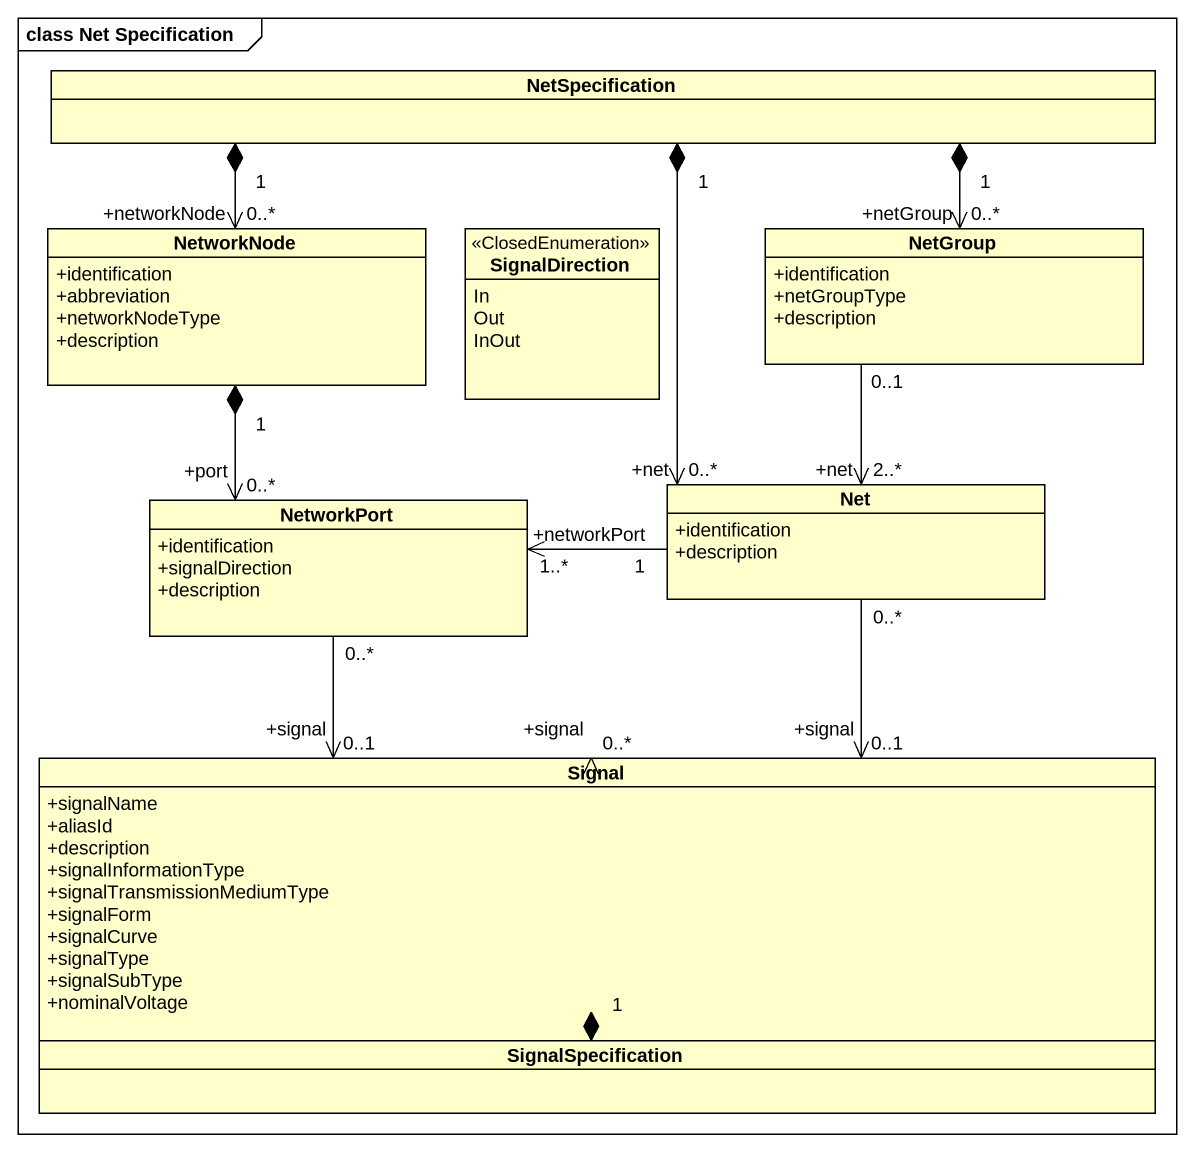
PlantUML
@startuml
mainframe class Net Specification
hide circle
hide empty members
skinparam classAttributeIconSize 0
class NetSpecification
class NetworkNode {
  +identification
  +abbreviation
  +networkNodeType
  +description
}
enum SignalDirection <<ClosedEnumeration>> {
  In
  Out
  InOut
}
class NetGroup {
  +identification
  +netGroupType
  +description
}
class NetworkPort {
  +identification
  +signalDirection
  +description
}
class Net {
  +identification
  +description
}
class Signal {
  +signalName
  +aliasId
  +description
  +signalInformationType
  +signalTransmissionMediumType
  +signalForm
  +signalCurve
  +signalType
  +signalSubType
  +nominalVoltage
}
class SignalSpecification
NetSpecification "1" *-left-> "+networkNode\n0..*" NetworkNode
NetSpecification "1" *-right-> "+netGroup\n0..*" NetGroup
NetSpecification "1" *--> "+net\n0..*" Net
NetworkNode "1" *--> "+port\n0..*" NetworkPort
NetGroup "0..1" --> "+net\n2..*" Net
NetworkPort "0..*" --> "+signal\n0..1" Signal
Net "1" -left-> "+networkPort\n1..*" NetworkPort
Net "0..*" --> "+signal\n0..1" Signal
SignalSpecification "1" *-up-> "+signal\n0..*" Signal
@enduml
